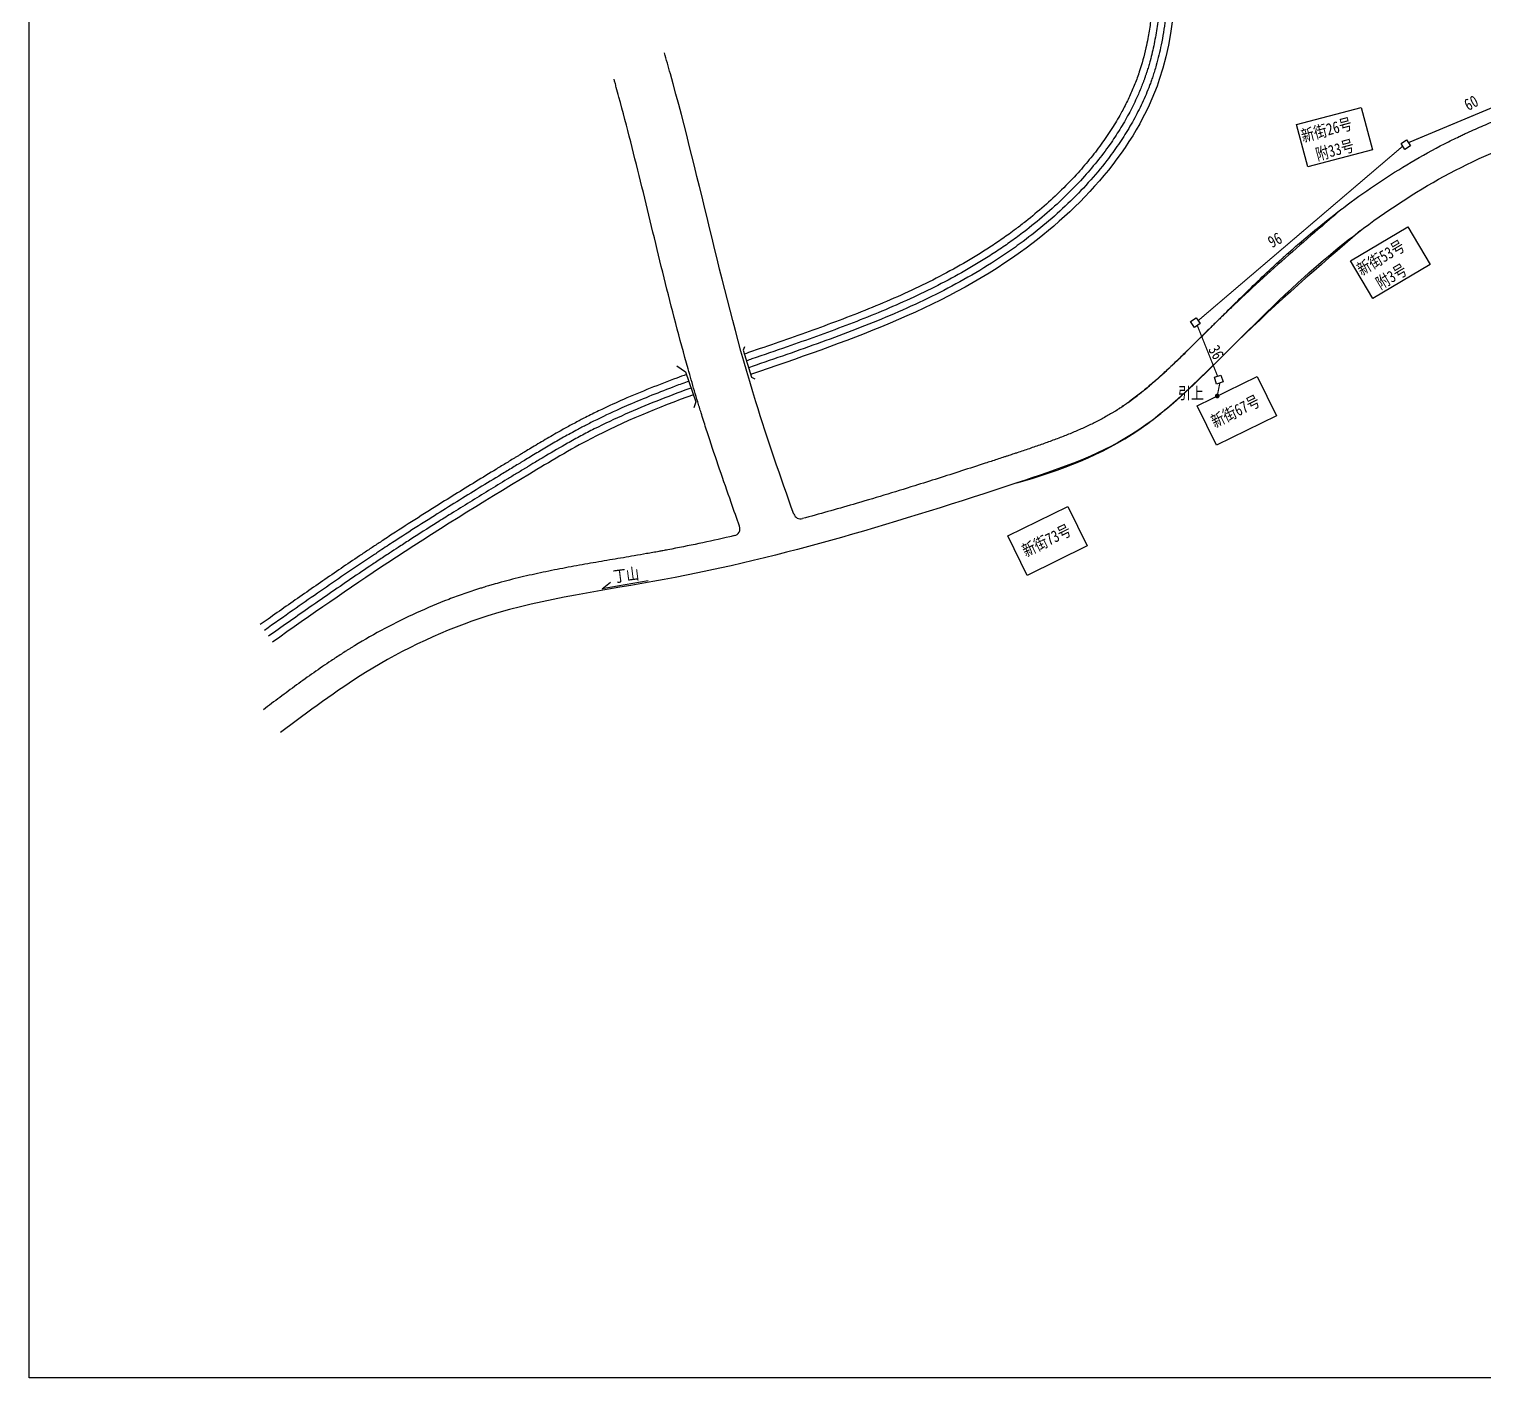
# Model space of a CAD drawing. Extents: x 11497857 to 11785281, y -6195932 to -5913179.
# Drawn here: x 11497857 to 11558962, y -6195932 to -6139282 of the extents above; entities that cross this region are included whole.
import ezdxf

# ---------------------------------------------------------------- set-up
doc = ezdxf.new("R2010")
doc.units = 0
doc.header["$LTSCALE"] = 1000
doc.header["$MEASUREMENT"] = 0
doc.layers.get('0').update_dxf_attribs({"linetype": 'CONTINUOUS'})
doc.layers.add('新设拉线', color=7, linetype='CONTINUOUS')
doc.styles.add('仿宋_GB2312', font='仿宋_GB2312.TTF', dxfattribs={"width": 0.8})

msp = doc.modelspace()

# ---------------------------------------------------------------- linework, layer by layer
for points in [[(11555480, -6144092), (11555715, -6143934), (11555882, -6144184), (11555647, -6144341)], [(11546640, -6151560), (11546875, -6151402), (11547042, -6151652), (11546807, -6151809)], [(11547640, -6153903), (11547909, -6153813), (11548004, -6154098), (11547735, -6154188)]]:
    msp.add_lwpolyline(points, close=True)
at = {"color": 1, "const_width": 100}
msp.add_lwpolyline([(11547713, -6154691, 1), (11547813, -6154691, 1)], format="xyb", close=True, dxfattribs=at)
at = {"layer": '新设拉线', "linetype": 'ByBlock', "ltscale": 0.5}
for p, q in [((11527900, -6152621), (11527850, -6152771)), ((11527850, -6152771), (11528197, -6153905)), ((11525064, -6153425), (11525429, -6153673)), ((11525429, -6153673), (11525860, -6154938)), ((11528197, -6153905), (11528341, -6153967)), ((11525860, -6154938), (11525774, -6155183)), ((11523853, -6162458), (11521924, -6162789)), ((11521924, -6162789), (11522271, -6162505))]:
    msp.add_line(p, q, dxfattribs=at)
for points in [[(11497857, -6042706), (11785281, -6042706), (11785281, -6195932), (11497857, -6195932)], [(11551088, -6143292), (11553802, -6142569), (11554276, -6144350), (11551562, -6145073)], [(11553352, -6149010), (11555769, -6147580), (11556707, -6149166), (11554290, -6150596)], [(11546914, -6155106), (11549436, -6153871), (11550247, -6155526), (11547725, -6156761)], [(11538965, -6160569), (11541487, -6159333), (11542297, -6160988), (11539776, -6162224)]]:
    msp.add_lwpolyline(points, close=True, dxfattribs=at)
at = {"layer": '新设拉线', "linetype": 'ByBlock', "ltscale": 0.5, "const_width": 50}
for points in [[(11561415, -6141699), (11555793, -6144051)], [(11555552, -6144200), (11546959, -6151527)], [(11546924, -6151730), (11547774, -6153858)], [(11547870, -6154143), (11547763, -6154691)]]:
    msp.add_lwpolyline(points, dxfattribs=at)
at = {"layer": '新设拉线', "linetype": 'ByBlock', "ltscale": 0.5}
for centre, start, end in [((11530258, -6159551), 199.53488, 285.04679), ((11527417, -6160265), 283.09215, 19.54359)]:
    msp.add_arc(centre, 300, start, end, dxfattribs=at)
for points, knots in [([(11549671, -6117124), (11549526, -6117188), (11549381, -6117252), (11549115, -6117371), (11548994, -6117426), (11548752, -6117536), (11548631, -6117593), (11548410, -6117698), (11548311, -6117746), (11548112, -6117844), (11548012, -6117894), (11547756, -6118027), (11547599, -6118111), (11547286, -6118287), (11547131, -6118379), (11546886, -6118532), (11546796, -6118589), (11546658, -6118681), (11546611, -6118713), (11546515, -6118779), (11546468, -6118813), (11546326, -6118915), (11546232, -6118985), (11546046, -6119129), (11545954, -6119203), (11545773, -6119355), (11545684, -6119433), (11545508, -6119595), (11545422, -6119677), (11545239, -6119861), (11545143, -6119963), (11544997, -6120128), (11544945, -6120189), (11544843, -6120312), (11544794, -6120374), (11544718, -6120474), (11544691, -6120510), (11544608, -6120624), (11544552, -6120703), (11544486, -6120805), (11544472, -6120826), (11544446, -6120866), (11544433, -6120886), (11544413, -6120919), (11544405, -6120932), (11544389, -6120957), (11544382, -6120970), (11544355, -6121014), (11544337, -6121045), (11544282, -6121140), (11544247, -6121204), (11544179, -6121332), (11544147, -6121396), (11544061, -6121575), (11544010, -6121690), (11543910, -6121932), (11543862, -6122059), (11543775, -6122316), (11543735, -6122446), (11543663, -6122707), (11543630, -6122838), (11543571, -6123101), (11543546, -6123233), (11543500, -6123498), (11543480, -6123631), (11543447, -6123898), (11543433, -6124031), (11543410, -6124298), (11543401, -6124432), (11543386, -6124746), (11543381, -6124927), (11543380, -6125253), (11543382, -6125398), (11543392, -6125752), (11543402, -6125959), (11543430, -6126371), (11543447, -6126575), (11543474, -6126833), (11543479, -6126888), (11543499, -6127067), (11543514, -6127192), (11543545, -6127438), (11543562, -6127561), (11543620, -6127965), (11543665, -6128244), (11543753, -6128746), (11543795, -6128970), (11543883, -6129415), (11543928, -6129636), (11544020, -6130074), (11544067, -6130291), (11544168, -6130752), (11544222, -6130996), (11544328, -6131480), (11544381, -6131721), (11544484, -6132203), (11544534, -6132443), (11544630, -6132923), (11544675, -6133163), (11544724, -6133442), (11544731, -6133480), (11544744, -6133557), (11544751, -6133595), (11544770, -6133710), (11544783, -6133787), (11544807, -6133941), (11544819, -6134018), (11544854, -6134249), (11544875, -6134404), (11544937, -6134873), (11544971, -6135189), (11545026, -6135820), (11545046, -6136135), (11545071, -6136765), (11545075, -6137078), (11545064, -6137702), (11545050, -6138012), (11545007, -6138563), (11544981, -6138806), (11544921, -6139258), (11544887, -6139469), (11544823, -6139808), (11544797, -6139938), (11544691, -6140409), (11544598, -6140744), (11544476, -6141111), (11544462, -6141150), (11544418, -6141278), (11544386, -6141366), (11544319, -6141542), (11544284, -6141630), (11544176, -6141891), (11544099, -6142064), (11543935, -6142406), (11543849, -6142576), (11543641, -6142958), (11543518, -6143169), (11543248, -6143600), (11543100, -6143820), (11542788, -6144256), (11542623, -6144473), (11542279, -6144899), (11542101, -6145108), (11541694, -6145559), (11541463, -6145799), (11540987, -6146267), (11540741, -6146495), (11540237, -6146938), (11539979, -6147153), (11539583, -6147465), (11539449, -6147569), (11539214, -6147744), (11539115, -6147817), (11538928, -6147953), (11538840, -6148015), (11538662, -6148139), (11538573, -6148200), (11538305, -6148382), (11538125, -6148499), (11537574, -6148848), (11537200, -6149071), (11536440, -6149496), (11536055, -6149699), (11535274, -6150088), (11534879, -6150275), (11534079, -6150634), (11533675, -6150807), (11532860, -6151142), (11532448, -6151303), (11531619, -6151619), (11531201, -6151773), (11530361, -6152076), (11529938, -6152224), (11529089, -6152520), (11528663, -6152666), (11528124, -6152852), (11528011, -6152891), (11527898, -6152930)], [0, 0, 0, 0, 473.10895, 473.10895, 861.606238, 861.606238, 1250.103526, 1250.103526, 1567.839041, 1567.839041, 1885.574555, 1885.574555, 2386.789742, 2386.789742, 2888.004928, 2888.004928, 3180.701564, 3180.701564, 3337.464972, 3337.464972, 3494.22838, 3494.22838, 3807.755196, 3807.755196, 4121.282013, 4121.282013, 4434.808829, 4434.808829, 4748.335645, 4748.335645, 5113.55664, 5113.55664, 5320.416755, 5320.416755, 5527.27687, 5527.27687, 5643.178401, 5643.178401, 5891.084774, 5891.084774, 5954.668879, 5954.668879, 6015.243153, 6015.243153, 6053.355162, 6053.355162, 6091.467171, 6091.467171, 6185.032911, 6185.032911, 6372.164391, 6372.164391, 6559.295871, 6559.295871, 6886.428236, 6886.428236, 7243.223965, 7243.223965, 7600.019693, 7600.019693, 7956.815422, 7956.815422, 8313.61115, 8313.61115, 8670.406879, 8670.406879, 9027.202608, 9027.202608, 9383.998336, 9383.998336, 9867.430978, 9867.430978, 10257.972235, 10257.972235, 10819.645946, 10819.645946, 11381.319657, 11381.319657, 11534.731056, 11534.731056, 11884.101971, 11884.101971, 12233.472886, 12233.472886, 13042.374568, 13042.374568, 13707.745639, 13707.745639, 14373.116709, 14373.116709, 15038.48778, 15038.48778, 15792.030499, 15792.030499, 16545.573218, 16545.573218, 17299.115936, 17299.115936, 18052.658655, 18052.658655, 18172.486601, 18172.486601, 18292.314547, 18292.314547, 18531.970438, 18531.970438, 18771.626329, 18771.626329, 19250.938112, 19250.938112, 20223.336466, 20223.336466, 21195.734821, 21195.734821, 22168.133175, 22168.133175, 23140.531529, 23140.531529, 23915.431794, 23915.431794, 24600.01876, 24600.01876, 25029.861834, 25029.861834, 26167.856313, 26167.856313, 26304.545131, 26304.545131, 26613.360195, 26613.360195, 26922.175259, 26922.175259, 27539.805387, 27539.805387, 28157.435515, 28157.435515, 28943.535079, 28943.535079, 29782.964878, 29782.964878, 30637.699311, 30637.699311, 31492.433744, 31492.433744, 32517.41919, 32517.41919, 33542.404636, 33542.404636, 34567.390082, 34567.390082, 35086.21191, 35086.21191, 35463.749981, 35463.749981, 35796.520594, 35796.520594, 36129.291208, 36129.291208, 36794.832436, 36794.832436, 38142.800336, 38142.800336, 39490.768236, 39490.768236, 40838.736136, 40838.736136, 42186.704036, 42186.704036, 43534.671936, 43534.671936, 44882.639836, 44882.639836, 46230.607736, 46230.607736, 47578.575636, 47578.575636, 47934.154295, 47934.154295, 47934.154295, 47934.154295]), ([(11550035, -6117947), (11548994, -6118408), (11547161, -6119219), (11544231, -6121980), (11544123, -6127447), (11546007, -6133713), (11546284, -6142199), (11539021, -6150134), (11532101, -6152432), (11528162, -6153791)], [0, 0, 0, 0, 3411.469139, 6004.056819, 11596.860771, 18247.401797, 26212.549983, 35524.551174, 47965.687298, 47965.687298, 47965.687298, 47965.687298]), ([(11529975, -6159651), (11529420, -6158086), (11527298, -6152037), (11526014, -6145434), (11524625, -6140568), (11524540, -6140275)], [524.653367, 524.653367, 524.653367, 524.653367, 5503.338551, 19744.376156, 20657.128449, 20657.128449, 20657.128449, 20657.128449]), ([(11543518, -6155301), (11543542, -6155286), (11543565, -6155271), (11543630, -6155229), (11543671, -6155202), (11543738, -6155157), (11543764, -6155139), (11543799, -6155115), (11543809, -6155109), (11543828, -6155095), (11543838, -6155089), (11543867, -6155068), (11543887, -6155055), (11543945, -6155014), (11543984, -6154986), (11544100, -6154903), (11544177, -6154846), (11544390, -6154684), (11544526, -6154578), (11544795, -6154358), (11544929, -6154245), (11545197, -6154013), (11545331, -6153894), (11545597, -6153652), (11545730, -6153528), (11545996, -6153278), (11546129, -6153151), (11546305, -6152980), (11546349, -6152938), (11546406, -6152882), (11546420, -6152869), (11546448, -6152842), (11546462, -6152828), (11546504, -6152787), (11546532, -6152760), (11546615, -6152679), (11546671, -6152624), (11546838, -6152460), (11546949, -6152351), (11547304, -6152000), (11547547, -6151758), (11548036, -6151272), (11548281, -6151028), (11548775, -6150541), (11549024, -6150297), (11549527, -6149812), (11549782, -6149569), (11550107, -6149266), (11550175, -6149204), (11550298, -6149090), (11550355, -6149039), (11550462, -6148941), (11550513, -6148895), (11550595, -6148821), (11550626, -6148793), (11550717, -6148711), (11550778, -6148657), (11550961, -6148495), (11551083, -6148388), (11551454, -6148069), (11551704, -6147858), (11552371, -6147312), (11552793, -6146982), (11553653, -6146341), (11554091, -6146031), (11554984, -6145433), (11555438, -6145147), (11556362, -6144600), (11556832, -6144340), (11557416, -6144041), (11557524, -6143987), (11557728, -6143886), (11557824, -6143839), (11557951, -6143779), (11557981, -6143765), (11558067, -6143724), (11558123, -6143698), (11558293, -6143619), (11558406, -6143568), (11558746, -6143417), (11558974, -6143319), (11559545, -6143085), (11559890, -6142951), (11560583, -6142697), (11560931, -6142577), (11561630, -6142348), (11561981, -6142239), (11562685, -6142030), (11563039, -6141930), (11563747, -6141738), (11564103, -6141645), (11564815, -6141466), (11565172, -6141379), (11565888, -6141210), (11566246, -6141127), (11566964, -6140963), (11567324, -6140882), (11567746, -6140787), (11567808, -6140773), (11567913, -6140750), (11567955, -6140740), (11568012, -6140727), (11568027, -6140724), (11568057, -6140717), (11568072, -6140714), (11568117, -6140704), (11568147, -6140697), (11568237, -6140677), (11568296, -6140664), (11568360, -6140649), (11568366, -6140648), (11568371, -6140647)], [9090.241914, 9090.241914, 9090.241914, 9090.241914, 9183.313571, 9183.313571, 9350.981912, 9350.981912, 9455.213129, 9455.213129, 9495.012217, 9495.012217, 9534.811304, 9534.811304, 9614.409479, 9614.409479, 9773.605828, 9773.605828, 10091.998527, 10091.998527, 10654.038236, 10654.038236, 11216.077945, 11216.077945, 11778.117654, 11778.117654, 12340.157363, 12340.157363, 12902.197072, 12902.197072, 13086.336959, 13086.336959, 13145.22731, 13145.22731, 13204.117661, 13204.117661, 13321.898362, 13321.898362, 13557.459764, 13557.459764, 14028.582569, 14028.582569, 15062.233091, 15062.233091, 16095.883614, 16095.883614, 17129.534136, 17129.534136, 18163.184658, 18163.184658, 18431.694792, 18431.694792, 18653.744029, 18653.744029, 18853.671028, 18853.671028, 18974.373203, 18974.373203, 19210.085291, 19210.085291, 19681.509468, 19681.509468, 20624.357822, 20624.357822, 22163.649135, 22163.649135, 23702.940449, 23702.940449, 25242.231763, 25242.231763, 26781.523076, 26781.523076, 27127.372276, 27127.372276, 27435.01956, 27435.01956, 27529.997288, 27529.997288, 27709.153102, 27709.153102, 28067.464731, 28067.464731, 28784.087988, 28784.087988, 29859.553476, 29859.553476, 30935.018965, 30935.018965, 32010.484453, 32010.484453, 33085.949942, 33085.949942, 34161.41543, 34161.41543, 35236.880919, 35236.880919, 36312.346408, 36312.346408, 37387.811896, 37387.811896, 37573.169269, 37573.169269, 37699.575512, 37699.575512, 37744.335877, 37744.335877, 37789.096243, 37789.096243, 37878.616973, 37878.616973, 38057.658434, 38057.658434, 38073.437885, 38073.437885, 38073.437885, 38073.437885]), ([(11527699, -6160165), (11527581, -6159831), (11527462, -6159497), (11527182, -6158699), (11527020, -6158234), (11526700, -6157301), (11526543, -6156832), (11526355, -6156254), (11526320, -6156147), (11526217, -6155826), (11526149, -6155611), (11526071, -6155358), (11526059, -6155320), (11526035, -6155243), (11526023, -6155205), (11525988, -6155090), (11525964, -6155013), (11525895, -6154783), (11525849, -6154629), (11525712, -6154168), (11525624, -6153861), (11525356, -6152916), (11525184, -6152278), (11524850, -6151002), (11524688, -6150364), (11524371, -6149089), (11524216, -6148452), (11523907, -6147180), (11523753, -6146545), (11523443, -6145278), (11523286, -6144647), (11522966, -6143388), (11522802, -6142761), (11522595, -6142001), (11522558, -6141866), (11522503, -6141666), (11522485, -6141602), (11522455, -6141495), (11522443, -6141451), (11522429, -6141400), (11522426, -6141391), (11522424, -6141383)], [406.000993, 406.000993, 406.000993, 406.000993, 1465.388418, 1465.388418, 2930.776837, 2930.776837, 4396.165255, 4396.165255, 4728.642153, 4728.642153, 5393.59595, 5393.59595, 5511.936807, 5511.936807, 5630.277663, 5630.277663, 5866.959376, 5866.959376, 6340.322802, 6340.322802, 7287.049653, 7287.049653, 9247.947443, 9247.947443, 11208.845232, 11208.845232, 13169.743021, 13169.743021, 15130.640811, 15130.640811, 17091.5386, 17091.5386, 19052.43639, 19052.43639, 19479.215887, 19479.215887, 19681.039264, 19681.039264, 19817.24278, 19817.24278, 19843.908353, 19843.908353, 19843.908353, 19843.908353]), ([(11539348, -6158342), (11541185, -6157828), (11544076, -6156724), (11547813, -6153248), (11551939, -6148941), (11558768, -6144020), (11565133, -6142604), (11568865, -6141766), (11569151, -6141698)], [3816.68634, 3816.68634, 3816.68634, 3816.68634, 9463.666342, 13141.527157, 18915.134524, 27480.886638, 37731.842447, 38585.318771, 38585.318771, 38585.318771, 38585.318771]), ([(11552992, -6146838), (11552716, -6147076), (11552439, -6147314), (11551750, -6147910), (11551338, -6148268), (11550515, -6148992), (11550104, -6149357), (11549285, -6150099), (11548878, -6150476), (11548409, -6150920), (11548345, -6150981), (11548153, -6151165), (11548025, -6151288), (11547876, -6151433), (11547854, -6151455), (11547816, -6151491), (11547801, -6151506), (11547773, -6151533), (11547761, -6151545), (11547736, -6151570), (11547724, -6151582), (11547687, -6151618), (11547662, -6151642), (11547588, -6151715), (11547539, -6151763), (11547393, -6151908), (11547296, -6152005), (11547049, -6152250), (11546901, -6152399), (11546605, -6152693), (11546457, -6152839), (11546164, -6153126), (11546017, -6153268), (11545724, -6153546), (11545577, -6153682), (11545284, -6153949), (11545137, -6154079), (11544841, -6154331), (11544693, -6154454), (11544394, -6154691), (11544244, -6154805), (11543970, -6155002), (11543847, -6155088), (11543683, -6155196), (11543642, -6155222), (11543578, -6155264), (11543554, -6155279), (11543522, -6155299), (11543514, -6155304), (11543498, -6155314), (11543490, -6155319), (11543465, -6155334), (11543449, -6155344), (11543400, -6155374), (11543367, -6155394), (11543267, -6155453), (11543200, -6155492), (11542994, -6155609), (11542852, -6155685), (11542563, -6155833), (11542416, -6155904), (11542117, -6156043), (11541965, -6156111), (11541657, -6156242), (11541501, -6156307), (11541184, -6156432), (11541023, -6156493), (11540699, -6156614), (11540535, -6156673), (11540204, -6156790), (11540037, -6156847), (11539701, -6156961), (11539531, -6157018), (11539314, -6157090), (11539268, -6157105), (11539184, -6157133), (11539146, -6157145), (11539075, -6157169), (11539040, -6157180), (11538985, -6157198), (11538965, -6157205), (11538923, -6157219), (11538903, -6157226), (11538841, -6157246), (11538799, -6157260), (11538675, -6157300), (11538593, -6157328), (11538345, -6157409), (11538180, -6157463), (11537685, -6157624), (11537355, -6157731), (11536368, -6158050), (11535711, -6158258), (11534192, -6158731), (11533331, -6158992), (11531759, -6159449), (11531048, -6159649), (11530335, -6159841)], [0, 0, 0, 0, 1098.314816, 1098.314816, 2731.618021, 2731.618021, 4364.921227, 4364.921227, 5998.224433, 5998.224433, 6257.288229, 6257.288229, 6775.415823, 6775.415823, 6864.692321, 6864.692321, 6927.485226, 6927.485226, 6977.853359, 6977.853359, 7028.221492, 7028.221492, 7128.957759, 7128.957759, 7330.430291, 7330.430291, 7733.375356, 7733.375356, 8357.802214, 8357.802214, 8982.229071, 8982.229071, 9606.655928, 9606.655928, 10231.082786, 10231.082786, 10855.509643, 10855.509643, 11479.936501, 11479.936501, 12104.363358, 12104.363358, 12609.555426, 12609.555426, 12772.899477, 12772.899477, 12869.253782, 12869.253782, 12902.034354, 12902.034354, 12934.814926, 12934.814926, 13000.37607, 13000.37607, 13131.498359, 13131.498359, 13393.742935, 13393.742935, 13931.405657, 13931.405657, 14469.068379, 14469.068379, 15006.731101, 15006.731101, 15544.393822, 15544.393822, 16082.056544, 16082.056544, 16619.719266, 16619.719266, 17157.381988, 17157.381988, 17695.04471, 17695.04471, 17841.248771, 17841.248771, 17958.904108, 17958.904108, 18066.383433, 18066.383433, 18131.064399, 18131.064399, 18195.745365, 18195.745365, 18325.107296, 18325.107296, 18583.83116, 18583.83116, 19101.278887, 19101.278887, 20136.174341, 20136.174341, 22205.965249, 22205.965249, 24924.541747, 24924.541747, 27170.744756, 27170.744756, 27170.744756, 27170.744756]), ([(11525468, -6153787), (11525333, -6153836), (11525198, -6153886), (11524689, -6154076), (11524315, -6154220), (11523569, -6154518), (11523198, -6154673), (11522521, -6154969), (11522216, -6155108), (11521821, -6155296), (11521730, -6155340), (11521457, -6155473), (11521276, -6155564), (11521065, -6155673), (11521035, -6155689), (11520975, -6155721), (11520945, -6155736), (11520839, -6155793), (11520763, -6155833), (11520535, -6155956), (11520385, -6156039), (11520026, -6156241), (11519818, -6156360), (11519407, -6156601), (11519202, -6156722), (11518916, -6156894), (11518832, -6156944), (11518699, -6157024), (11518650, -6157054), (11518555, -6157111), (11518510, -6157139), (11518428, -6157188), (11518391, -6157210), (11518319, -6157254), (11518282, -6157276), (11518209, -6157320), (11518173, -6157342), (11518064, -6157409), (11517991, -6157453), (11517773, -6157585), (11517628, -6157673), (11517191, -6157939), (11516901, -6158116), (11516030, -6158651), (11515450, -6159010), (11514691, -6159487), (11514509, -6159601), (11513965, -6159946), (11513603, -6160178), (11513064, -6160528), (11512886, -6160643), (11512643, -6160803), (11512578, -6160846), (11512447, -6160932), (11512382, -6160975), (11512252, -6161062), (11512187, -6161105), (11511992, -6161234), (11511862, -6161321), (11511474, -6161582), (11511216, -6161757), (11510443, -6162283), (11509931, -6162637), (11508911, -6163346), (11508403, -6163703), (11507786, -6164135), (11507677, -6164212), (11507568, -6164289)], [50483.470829, 50483.470829, 50483.470829, 50483.470829, 50907.14219, 50907.14219, 52086.253605, 52086.253605, 53265.365021, 53265.365021, 54244.892575, 54244.892575, 54539.175182, 54539.175182, 55127.740396, 55127.740396, 55226.053885, 55226.053885, 55324.367373, 55324.367373, 55575.108324, 55575.108324, 56076.590224, 56076.590224, 56778.793964, 56778.793964, 57480.997704, 57480.997704, 57770.968584, 57770.968584, 57942.541772, 57942.541772, 58101.508844, 58101.508844, 58228.732568, 58228.732568, 58355.956292, 58355.956292, 58483.180016, 58483.180016, 58737.627464, 58737.627464, 59246.52236, 59246.52236, 60264.312151, 60264.312151, 62299.891734, 62299.891734, 62940.505919, 62940.505919, 64221.734288, 64221.734288, 64852.941971, 64852.941971, 65087.030553, 65087.030553, 65319.289482, 65319.289482, 65551.54841, 65551.54841, 66016.066268, 66016.066268, 66945.101982, 66945.101982, 68803.17341, 68803.17341, 70661.244839, 70661.244839, 71061.16492, 71061.16492, 71061.16492, 71061.16492]), ([(11525758, -6154639), (11524287, -6155178), (11521915, -6156138), (11517713, -6158666), (11513205, -6161432), (11509687, -6163901), (11508085, -6165025)], [50503.453123, 50503.453123, 50503.453123, 50503.453123, 55189.665884, 58172.994072, 65189.910503, 71061.16492, 71061.16492, 71061.16492, 71061.16492]), ([(11527484, -6160557), (11527421, -6160572), (11527357, -6160587), (11526427, -6160801), (11525557, -6160985), (11524613, -6161164), (11524543, -6161177), (11524419, -6161201), (11524365, -6161210), (11524226, -6161236), (11524140, -6161252), (11523968, -6161283), (11523881, -6161298), (11523622, -6161344), (11523449, -6161374), (11522971, -6161456), (11522666, -6161508), (11522052, -6161612), (11521744, -6161664), (11521125, -6161772), (11520815, -6161828), (11520192, -6161944), (11519880, -6162005), (11519255, -6162135), (11518942, -6162203), (11518315, -6162351), (11518002, -6162429), (11517574, -6162545), (11517460, -6162577), (11517280, -6162629), (11517215, -6162647), (11517078, -6162688), (11517006, -6162710), (11516880, -6162748), (11516826, -6162765), (11516663, -6162817), (11516554, -6162852), (11516338, -6162924), (11516230, -6162960), (11515907, -6163073), (11515693, -6163151), (11515021, -6163409), (11514568, -6163599), (11513676, -6164007), (11513236, -6164224), (11512371, -6164684), (11511946, -6164927), (11511488, -6165205), (11511448, -6165230), (11511372, -6165277), (11511335, -6165299), (11511262, -6165345), (11511226, -6165368), (11511117, -6165436), (11511045, -6165482), (11510829, -6165621), (11510687, -6165715), (11510297, -6165975), (11510052, -6166143), (11509568, -6166484), (11509329, -6166656), (11508856, -6167002), (11508622, -6167176), (11508157, -6167522), (11507927, -6167695), (11507699, -6167867)], [30161.609801, 30161.609801, 30161.609801, 30161.609801, 30361.694743, 30361.694743, 33080.27124, 33080.27124, 33299.366898, 33299.366898, 33465.627238, 33465.627238, 33732.211251, 33732.211251, 33998.795264, 33998.795264, 34531.963291, 34531.963291, 35461.673925, 35461.673925, 36391.384559, 36391.384559, 37321.095194, 37321.095194, 38250.805828, 38250.805828, 39180.516462, 39180.516462, 40110.227097, 40110.227097, 40450.254229, 40450.254229, 40643.209427, 40643.209427, 40856.840709, 40856.840709, 41018.605747, 41018.605747, 41342.135824, 41342.135824, 41665.665901, 41665.665901, 42312.726054, 42312.726054, 43706.245843, 43706.245843, 45099.765632, 45099.765632, 46493.285421, 46493.285421, 46627.197314, 46627.197314, 46749.921115, 46749.921115, 46872.644916, 46872.644916, 47118.092518, 47118.092518, 47608.987722, 47608.987722, 48471.213864, 48471.213864, 49333.440007, 49333.440007, 50195.666149, 50195.666149, 51054.441714, 51054.441714, 51054.441714, 51054.441714])]:
    msp.add_open_spline(points, degree=3, knots=knots, dxfattribs=at)
at = {"layer": '新设拉线', "color": 5, "linetype": 'ByBlock', "ltscale": 0.5}
for points, knots in [([(11549792, -6117398), (11549629, -6117470), (11549465, -6117543), (11549164, -6117678), (11549027, -6117740), (11548752, -6117867), (11548615, -6117932), (11548340, -6118065), (11548203, -6118133), (11547933, -6118272), (11547801, -6118343), (11547536, -6118490), (11547405, -6118565), (11547143, -6118723), (11547013, -6118805), (11546840, -6118921), (11546795, -6118951), (11546689, -6119024), (11546629, -6119066), (11546509, -6119152), (11546450, -6119197), (11546332, -6119286), (11546273, -6119332), (11546099, -6119472), (11545984, -6119568), (11545761, -6119768), (11545652, -6119871), (11545440, -6120084), (11545337, -6120194), (11545139, -6120422), (11545044, -6120539), (11544877, -6120761), (11544805, -6120865), (11544724, -6120989), (11544712, -6121007), (11544689, -6121043), (11544678, -6121062), (11544655, -6121098), (11544644, -6121116), (11544607, -6121177), (11544582, -6121220), (11544508, -6121350), (11544462, -6121438), (11544359, -6121644), (11544305, -6121764), (11544199, -6122016), (11544148, -6122151), (11544056, -6122422), (11544014, -6122558), (11543935, -6122851), (11543898, -6123007), (11543834, -6123322), (11543806, -6123480), (11543760, -6123798), (11543742, -6123957), (11543712, -6124278), (11543701, -6124438), (11543686, -6124760), (11543682, -6124920), (11543680, -6125242), (11543682, -6125402), (11543691, -6125723), (11543699, -6125882), (11543715, -6126143), (11543722, -6126244), (11543737, -6126431), (11543744, -6126516), (11543758, -6126667), (11543765, -6126732), (11543776, -6126835), (11543780, -6126873), (11543788, -6126949), (11543792, -6126986), (11543805, -6127099), (11543814, -6127174), (11543833, -6127324), (11543843, -6127398), (11543873, -6127620), (11543895, -6127768), (11543963, -6128207), (11544013, -6128497), (11544119, -6129069), (11544176, -6129353), (11544293, -6129915), (11544353, -6130194), (11544463, -6130698), (11544513, -6130923), (11544612, -6131373), (11544661, -6131596), (11544769, -6132098), (11544827, -6132376), (11544916, -6132827), (11544949, -6133000), (11544996, -6133258), (11545012, -6133342), (11545037, -6133491), (11545048, -6133555), (11545070, -6133685), (11545080, -6133749), (11545111, -6133944), (11545131, -6134074), (11545187, -6134465), (11545221, -6134726), (11545278, -6135251), (11545302, -6135514), (11545341, -6136040), (11545354, -6136303), (11545373, -6136878), (11545374, -6137191), (11545360, -6137812), (11545344, -6138121), (11545297, -6138676), (11545270, -6138923), (11545201, -6139414), (11545160, -6139656), (11545062, -6140137), (11545006, -6140375), (11544923, -6140678), (11544904, -6140746), (11544864, -6140883), (11544843, -6140951), (11544808, -6141062), (11544794, -6141105), (11544767, -6141187), (11544754, -6141226), (11544727, -6141303), (11544713, -6141342), (11544686, -6141419), (11544672, -6141457), (11544629, -6141573), (11544599, -6141649), (11544507, -6141878), (11544442, -6142029), (11544271, -6142405), (11544161, -6142627), (11543924, -6143067), (11543799, -6143284), (11543533, -6143711), (11543393, -6143922), (11543074, -6144376), (11542891, -6144617), (11542510, -6145091), (11542312, -6145323), (11541859, -6145822), (11541601, -6146088), (11541069, -6146602), (11540794, -6146852), (11540230, -6147335), (11539942, -6147569), (11539559, -6147861), (11539470, -6147928), (11539291, -6148060), (11539200, -6148126), (11538927, -6148321), (11538743, -6148448), (11538373, -6148696), (11538186, -6148817), (11537632, -6149164), (11537260, -6149382), (11536507, -6149800), (11536126, -6150000), (11535354, -6150383), (11534963, -6150566), (11534174, -6150920), (11533776, -6151090), (11532973, -6151419), (11532569, -6151578), (11531754, -6151889), (11531344, -6152040), (11530520, -6152337), (11530106, -6152483), (11529201, -6152799), (11528710, -6152968), (11528140, -6153164), (11528063, -6153191), (11527986, -6153217)], [0, 0, 0, 0, 534.175823, 534.175823, 978.754396, 978.754396, 1423.332968, 1423.332968, 1867.911541, 1867.911541, 2300.991042, 2300.991042, 2734.070542, 2734.070542, 3167.150042, 3167.150042, 3319.172407, 3319.172407, 3524.036018, 3524.036018, 3728.899629, 3728.899629, 3933.763239, 3933.763239, 4343.49046, 4343.49046, 4753.217681, 4753.217681, 5162.944902, 5162.944902, 5572.672123, 5572.672123, 5914.488487, 5914.488487, 5973.027763, 5973.027763, 6030.543274, 6030.543274, 6088.058785, 6088.058785, 6223.245157, 6223.245157, 6493.617901, 6493.617901, 6851.517194, 6851.517194, 7244.653652, 7244.653652, 7637.790111, 7637.790111, 8078.681839, 8078.681839, 8519.573568, 8519.573568, 8960.465297, 8960.465297, 9401.357026, 9401.357026, 9842.248755, 9842.248755, 10283.140484, 10283.140484, 10724.032213, 10724.032213, 11005.94963, 11005.94963, 11244.523448, 11244.523448, 11428.977934, 11428.977934, 11536.008499, 11536.008499, 11643.039063, 11643.039063, 11857.100192, 11857.100192, 12071.16132, 12071.16132, 12499.283578, 12499.283578, 13355.528092, 13355.528092, 14211.772606, 14211.772606, 15068.017121, 15068.017121, 15765.649842, 15765.649842, 16463.282564, 16463.282564, 17330.014815, 17330.014815, 17868.695618, 17868.695618, 18129.932595, 18129.932595, 18329.597495, 18329.597495, 18529.262395, 18529.262395, 18928.592194, 18928.592194, 19727.251794, 19727.251794, 20525.911393, 20525.911393, 21324.570992, 21324.570992, 22276.565801, 22276.565801, 23228.560609, 23228.560609, 24002.119669, 24002.119669, 24775.678728, 24775.678728, 25549.237787, 25549.237787, 25774.356856, 25774.356856, 26002.831378, 26002.831378, 26146.652249, 26146.652249, 26277.504673, 26277.504673, 26408.357097, 26408.357097, 26539.209521, 26539.209521, 26800.914368, 26800.914368, 27324.324064, 27324.324064, 28109.923422, 28109.923422, 28895.522781, 28895.522781, 29681.122139, 29681.122139, 30611.491168, 30611.491168, 31541.860197, 31541.860197, 32658.355937, 32658.355937, 33774.851677, 33774.851677, 34891.347417, 34891.347417, 35226.582369, 35226.582369, 35565.676625, 35565.676625, 36243.865137, 36243.865137, 36922.053649, 36922.053649, 38239.956114, 38239.956114, 39557.85858, 39557.85858, 40875.761045, 40875.761045, 42193.66351, 42193.66351, 43511.565976, 43511.565976, 44829.468441, 44829.468441, 46147.370906, 46147.370906, 47701.335768, 47701.335768, 47944.654417, 47944.654417, 47944.654417, 47944.654417]), ([(11549914, -6117672), (11549713, -6117761), (11549512, -6117850), (11549110, -6118032), (11548909, -6118124), (11548509, -6118316), (11548309, -6118415), (11547914, -6118622), (11547717, -6118730), (11547330, -6118959), (11547138, -6119080), (11546912, -6119234), (11546874, -6119260), (11546766, -6119336), (11546697, -6119387), (11546489, -6119542), (11546353, -6119650), (11546088, -6119875), (11545959, -6119992), (11545710, -6120235), (11545590, -6120361), (11545361, -6120623), (11545253, -6120758), (11545122, -6120937), (11545094, -6120976), (11545046, -6121046), (11545025, -6121077), (11544984, -6121138), (11544964, -6121170), (11544935, -6121216), (11544925, -6121231), (11544906, -6121262), (11544897, -6121277), (11544869, -6121324), (11544851, -6121355), (11544797, -6121448), (11544763, -6121511), (11544660, -6121708), (11544596, -6121845), (11544479, -6122122), (11544426, -6122263), (11544330, -6122549), (11544287, -6122694), (11544211, -6122987), (11544177, -6123135), (11544119, -6123433), (11544094, -6123583), (11544052, -6123886), (11544035, -6124038), (11544002, -6124412), (11543990, -6124634), (11543979, -6125080), (11543979, -6125303), (11543992, -6125749), (11544003, -6125971), (11544035, -6126414), (11544055, -6126634), (11544090, -6126949), (11544101, -6127045), (11544125, -6127238), (11544137, -6127334), (11544176, -6127620), (11544204, -6127810), (11544288, -6128333), (11544348, -6128665), (11544475, -6129321), (11544542, -6129647), (11544681, -6130293), (11544752, -6130615), (11544893, -6131256), (11544964, -6131577), (11545100, -6132218), (11545166, -6132539), (11545249, -6132971), (11545269, -6133082), (11545304, -6133272), (11545318, -6133353), (11545340, -6133479), (11545347, -6133523), (11545362, -6133613), (11545370, -6133658), (11545391, -6133793), (11545405, -6133883), (11545446, -6134153), (11545472, -6134334), (11545542, -6134879), (11545581, -6135244), (11545639, -6135976), (11545658, -6136343), (11545675, -6137075), (11545673, -6137440), (11545643, -6138166), (11545615, -6138527), (11545533, -6139242), (11545477, -6139596), (11545349, -6140233), (11545281, -6140517), (11545177, -6140883), (11545152, -6140967), (11545102, -6141128), (11545078, -6141204), (11545041, -6141311), (11545031, -6141342), (11545009, -6141405), (11544998, -6141436), (11544965, -6141530), (11544942, -6141592), (11544871, -6141778), (11544822, -6141901), (11544667, -6142269), (11544554, -6142510), (11544312, -6142987), (11544182, -6143221), (11543907, -6143684), (11543761, -6143911), (11543455, -6144359), (11543295, -6144580), (11542882, -6145116), (11542620, -6145428), (11542073, -6146034), (11541787, -6146327), (11541195, -6146896), (11540888, -6147170), (11540260, -6147699), (11539938, -6147954), (11539501, -6148278), (11539392, -6148358), (11539173, -6148515), (11539062, -6148592), (11538730, -6148820), (11538506, -6148968), (11537846, -6149387), (11537404, -6149647), (11536507, -6150141), (11536052, -6150375), (11535131, -6150821), (11534665, -6151032), (11533724, -6151438), (11533248, -6151632), (11532291, -6152008), (11531808, -6152189), (11530839, -6152543), (11530351, -6152715), (11529374, -6153057), (11528883, -6153225), (11528286, -6153431), (11528180, -6153468), (11528074, -6153504)], [0, 0, 0, 0, 656.815952, 656.815952, 1313.631904, 1313.631904, 1970.447856, 1970.447856, 2627.263808, 2627.263808, 3284.07976, 3284.07976, 3415.947652, 3415.947652, 3663.152566, 3663.152566, 4157.562394, 4157.562394, 4651.972222, 4651.972222, 5146.38205, 5146.38205, 5640.791878, 5640.791878, 5778.494633, 5778.494633, 5883.628715, 5883.628715, 5989.559391, 5989.559391, 6040.966674, 6040.966674, 6092.373956, 6092.373956, 6195.188522, 6195.188522, 6400.817652, 6400.817652, 6834.661888, 6834.661888, 7268.506123, 7268.506123, 7702.350359, 7702.350359, 8136.194595, 8136.194595, 8570.038831, 8570.038831, 9003.883067, 9003.883067, 9630.520225, 9630.520225, 10257.157384, 10257.157384, 10883.794542, 10883.794542, 11510.431701, 11510.431701, 11789.642746, 11789.642746, 12068.853791, 12068.853791, 12627.275881, 12627.275881, 13622.466449, 13622.466449, 14617.657016, 14617.657016, 15612.847584, 15612.847584, 16608.038152, 16608.038152, 17603.228719, 17603.228719, 17942.605356, 17942.605356, 18189.987901, 18189.987901, 18326.952323, 18326.952323, 18463.916745, 18463.916745, 18737.845589, 18737.845589, 19285.703277, 19285.703277, 20381.418653, 20381.418653, 21477.134029, 21477.134029, 22572.849405, 22572.849405, 23668.564782, 23668.564782, 24764.280158, 24764.280158, 25666.301747, 25666.301747, 25938.896564, 25938.896564, 26187.323958, 26187.323958, 26290.082837, 26290.082837, 26392.841717, 26392.841717, 26598.359476, 26598.359476, 27009.394994, 27009.394994, 27831.46603, 27831.46603, 28653.537066, 28653.537066, 29475.608102, 29475.608102, 30297.679138, 30297.679138, 31514.323621, 31514.323621, 32730.968105, 32730.968105, 33947.612588, 33947.612588, 35164.257072, 35164.257072, 35567.037591, 35567.037591, 35969.81811, 35969.81811, 36775.379148, 36775.379148, 38324.582396, 38324.582396, 39873.785643, 39873.785643, 41422.988891, 41422.988891, 42972.192138, 42972.192138, 44521.395386, 44521.395386, 46070.598633, 46070.598633, 47619.801881, 47619.801881, 47955.16522, 47955.16522, 47955.16522, 47955.16522]), ([(11525564, -6154071), (11525375, -6154140), (11525185, -6154211), (11524667, -6154406), (11524340, -6154533), (11523689, -6154794), (11523364, -6154929), (11522915, -6155124), (11522789, -6155179), (11522296, -6155401), (11521931, -6155573), (11521492, -6155792), (11521415, -6155831), (11521302, -6155889), (11521267, -6155907), (11521197, -6155943), (11521163, -6155961), (11521096, -6155996), (11521062, -6156014), (11520960, -6156068), (11520893, -6156104), (11520628, -6156247), (11520431, -6156357), (11520041, -6156578), (11519847, -6156691), (11519563, -6156857), (11519473, -6156911), (11519202, -6157072), (11519022, -6157180), (11518765, -6157335), (11518686, -6157382), (11518574, -6157450), (11518541, -6157471), (11518474, -6157511), (11518440, -6157532), (11518328, -6157599), (11518249, -6157647), (11518014, -6157790), (11517857, -6157885), (11517386, -6158172), (11517072, -6158363), (11516132, -6158940), (11515507, -6159327), (11514704, -6159833), (11514524, -6159947), (11513984, -6160290), (11513624, -6160521), (11513067, -6160884), (11512868, -6161014), (11512613, -6161182), (11512556, -6161220), (11512442, -6161295), (11512385, -6161333), (11512214, -6161447), (11512100, -6161523), (11511651, -6161824), (11511316, -6162051), (11510302, -6162744), (11509626, -6163213), (11508547, -6163968), (11508143, -6164251), (11507740, -6164534)], [50490.075798, 50490.075798, 50490.075798, 50490.075798, 51089.731615, 51089.731615, 52127.728896, 52127.728896, 53165.726177, 53165.726177, 53571.918298, 53571.918298, 54759.497511, 54759.497511, 55012.612134, 55012.612134, 55130.064602, 55130.064602, 55242.306529, 55242.306529, 55354.548456, 55354.548456, 55579.03231, 55579.03231, 56241.812588, 56241.812588, 56904.592866, 56904.592866, 57217.239783, 57217.239783, 57840.727054, 57840.727054, 58114.968084, 58114.968084, 58232.456811, 58232.456811, 58349.945538, 58349.945538, 58624.814501, 58624.814501, 59174.552428, 59174.552428, 60274.028281, 60274.028281, 62472.979988, 62472.979988, 63110.844065, 63110.844065, 64386.57222, 64386.57222, 65095.280561, 65095.280561, 65299.43063, 65299.43063, 65503.580699, 65503.580699, 65911.880837, 65911.880837, 67119.576502, 67119.576502, 69582.769844, 69582.769844, 71061.16492, 71061.16492, 71061.16492, 71061.16492]), ([(11525661, -6154355), (11525630, -6154366), (11525599, -6154378), (11525117, -6154555), (11524669, -6154725), (11523778, -6155080), (11523336, -6155265), (11522459, -6155654), (11522025, -6155859), (11521502, -6156123), (11521407, -6156172), (11521219, -6156270), (11521125, -6156320), (11520845, -6156470), (11520660, -6156573), (11520167, -6156850), (11519863, -6157028), (11519454, -6157271), (11519348, -6157334), (11519169, -6157442), (11519095, -6157486), (11518961, -6157567), (11518901, -6157603), (11518804, -6157662), (11518767, -6157684), (11518697, -6157727), (11518664, -6157747), (11518598, -6157786), (11518565, -6157806), (11518467, -6157866), (11518401, -6157906), (11518203, -6158026), (11518072, -6158106), (11517677, -6158346), (11517414, -6158506), (11516626, -6158988), (11516102, -6159311), (11515385, -6159759), (11515190, -6159881), (11514606, -6160249), (11514218, -6160497), (11513674, -6160847), (11513517, -6160949), (11513238, -6161130), (11513116, -6161210), (11512915, -6161342), (11512837, -6161394), (11512602, -6161549), (11512445, -6161653), (11511983, -6161962), (11511677, -6162168), (11510764, -6162790), (11510158, -6163209), (11509006, -6164012), (11508459, -6164396), (11507912, -6164780)], [50496.736192, 50496.736192, 50496.736192, 50496.736192, 50596.22563, 50596.22563, 52023.446132, 52023.446132, 53450.666635, 53450.666635, 54877.887137, 54877.887137, 55192.849675, 55192.849675, 55507.812213, 55507.812213, 56137.737289, 56137.737289, 57188.952561, 57188.952561, 57556.883299, 57556.883299, 57814.800042, 57814.800042, 58023.344621, 58023.344621, 58153.748209, 58153.748209, 58269.016038, 58269.016038, 58384.283867, 58384.283867, 58614.819525, 58614.819525, 59075.890842, 59075.890842, 59998.033475, 59998.033475, 61842.318741, 61842.318741, 62531.48063, 62531.48063, 63909.804408, 63909.804408, 64468.06204, 64468.06204, 64906.641905, 64906.641905, 65187.562467, 65187.562467, 65749.403592, 65749.403592, 66852.507277, 66852.507277, 69058.714649, 69058.714649, 71061.16492, 71061.16492, 71061.16492, 71061.16492])]:
    msp.add_open_spline(points, degree=3, knots=knots, dxfattribs=at)
at = {"layer": '新设拉线', "linetype": 'ByBlock', "ltscale": 0.5}
msp.add_spline([(11553776, -6147747), (11548611, -6152393), (11544160, -6156315), (11539348, -6158342), (11524526, -6162401), (11517131, -6163927), (11511990, -6166305), (11508420, -6168826)], degree=3, dxfattribs=at)

# ---------------------------------------------------------------- texts
at = {"style": '仿宋_GB2312', "width": 0.8}
for s, rotation, p in [('60', 28.43766, (11558304, -6142728)), ('新街26号', 14.90732, (11551363, -6144034)), ('附33号', 14.90732, (11551973, -6144808)), ('96', 28.43766, (11550061, -6148488)), ('新街53号', 30.60559, (11553818, -6149650)), ('附3号', 30.60559, (11554615, -6150230)), ('36', 299.10704, (11547369, -6152736)), ('新街67号', 26.10605, (11547653, -6156034)), ('新街73号', 26.10605, (11539720, -6161459)), ('丁山', 7.30127, (11522424, -6162524))]:
    msp.add_text(s, height=500, rotation=rotation, dxfattribs=at).set_placement(p)
at = {"color": 1, "style": '仿宋_GB2312', "width": 0.8}
msp.add_text('引上', height=500, dxfattribs=at).set_placement((11546108, -6154820))

doc.saveas('drawing.dxf')
